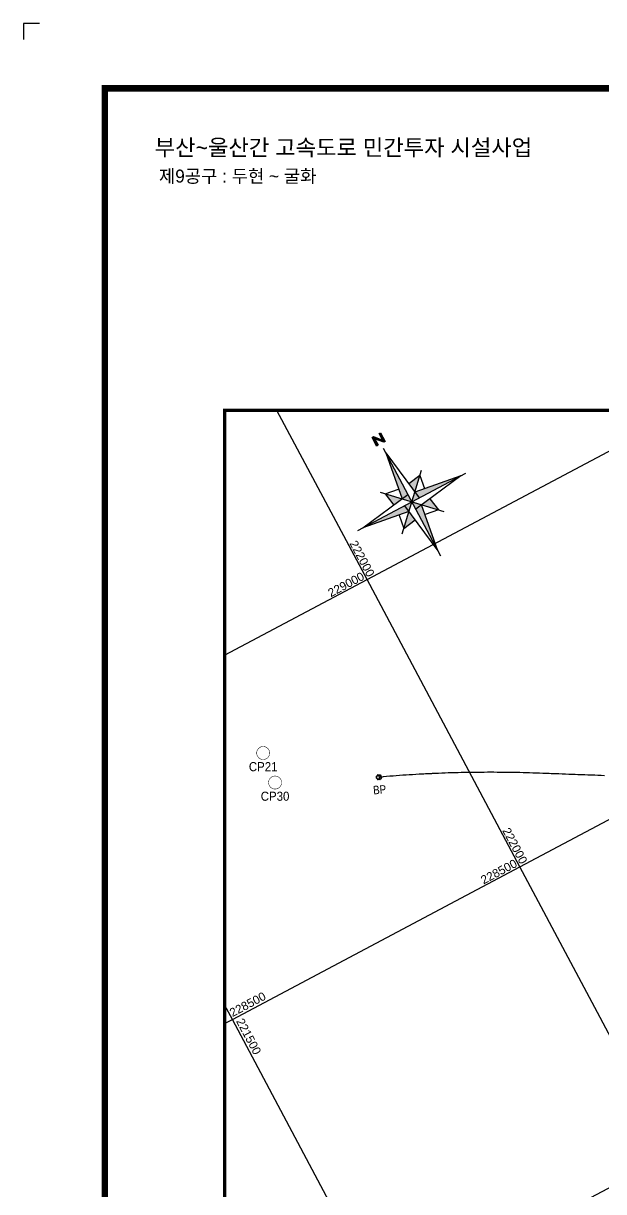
# Model space of a CAD drawing. Extents: x 227222 to 228063, y 224653 to 225247.
# Drawn here: x 227222.4 to 227400.6, y 224887.3 to 225246.6 of the extents above; entities that cross this region are included whole.
import ezdxf
from ezdxf.enums import TextEntityAlignment as Align

# ---------------------------------------------------------------- set-up
doc = ezdxf.new("R2010")
doc.units = 0
doc.header["$LTSCALE"] = 10
doc.header["$MEASUREMENT"] = 0
doc.layers.get('0').update_dxf_attribs({"linetype": 'CONTINUOUS'})
for name, color, linetype in [('CA-ALGN-CNTL', 2, 'CONTINUOUS'), ('CA-ALGN-IPSM', 2, 'CONTINUOUS'), ('CA-ALGN-STSM', 2, 'CONTINUOUS'), ('CA-ALGN-TEXT', 3, 'CONTINUOUS'), ('CV-AZMU', 3, 'CONTINUOUS'), ('CV-GRID-BORD', 4, 'CONTINUOUS'), ('CV-GRID-LINE', 1, 'CONTINUOUS'), ('CV-GRID-TEXT', 4, 'CONTINUOUS'), ('CV-SURV-SYMB', 3, 'CONTINUOUS'), ('CV-SURV-TEXT', 3, 'CONTINUOUS'), ('CX-BORD', 3, 'CONTINUOUS'), ('CX-BORD-LIN1', 4, 'CONTINUOUS'), ('CX-BORD-LIN2', 3, 'CONTINUOUS'), ('CX-BORD-TEX2', 7, 'CONTINUOUS'), ('CX-BORD-TEX3', 6, 'CONTINUOUS'), ('CX-MISC', 2, 'CONTINUOUS')]:
    doc.layers.add(name, color=color, linetype=linetype)
doc.styles.add('GTXT', font='Dotum.ttf')
doc.styles.get("Standard").update_dxf_attribs({"font": 'Dotum.ttf'})
doc.styles.add('TB_TEXT', font='Dotum.ttf')
doc.styles.add('TB_WBTXT', font='Dotum.ttf')
doc.styles.add('TB_WMTXT', font='Dotum.ttf')

# ---------------------------------------------------------------- blocks, each defined once
blk = doc.blocks.new('CXBLKA1-KHCA1')
at = {"layer": 'CX-BORD-LIN1', "const_width": 2}
blk.add_lwpolyline([(796, 0), (0, 0), (0, 554), (796, 554)], close=True, dxfattribs=at)
at = {"layer": 'CX-MISC'}
blk.add_lwpolyline([(-20, 574), (-25, 574), (-25, 569)], dxfattribs=at)
at = {"layer": 'CX-BORD-LIN1', "style": 'TB_TEXT'}
for tag, height, p in [('TR_RDAT4', 3.5, (317.5, 27)), ('TR_DGN4', 3.5, (459.12, 27)), ('TR_CHK4', 3.5, (499.12, 27)), ('TR_APP4', 3.5, (539.12, 27)), ('TR_RNUM4', 3, (285.11, 26.64)), ('TR_RNUM3', 3, (285.11, 20.64)), ('TR_RDAT3', 3.5, (317.5, 21)), ('TR_DGN3', 3.5, (459.12, 21)), ('TR_CHK3', 3.5, (499.12, 21)), ('TR_APP3', 3.5, (539.12, 21)), ('TR_RNUM2', 3, (285.11, 14.64)), ('TR_RDAT2', 3.5, (317.5, 15)), ('TR_DGN2', 3.5, (459.12, 15)), ('TR_CHK2', 3.5, (499.12, 15)), ('TR_APP2', 3.5, (539.12, 15)), ('TR_DGN1', 3.5, (459.12, 9)), ('TR_CHK1', 3.5, (499.12, 9)), ('TR_RNUM1', 3, (285.11, 8.64)), ('TR_RDAT1', 3.5, (317.5, 9)), ('TR_APP1', 3.5, (539.12, 9))]:
    blk.add_attdef(tag, text='', height=height, dxfattribs=at).set_placement(p, align=Align.MIDDLE_CENTER)
for tag, p in [('TR_RCON4', (342.3, 27)), ('TR_RCON3', (342.3, 21)), ('TR_RCON2', (342.3, 15)), ('TR_RCON1', (342.3, 9))]:
    blk.add_attdef(tag, text='', height=3.5, dxfattribs=at).set_placement(p, align=Align.MIDDLE_LEFT)
at = {"layer": 'CX-BORD-LIN2', "style": 'TB_TEXT'}
blk.add_attdef('TD_VERSION', text='', height=3, rotation=90, dxfattribs=at).set_placement((800.5, 48.01), align=Align.MIDDLE_CENTER)
at = {"layer": 'CX-BORD-TEX2', "style": 'TB_WMTXT'}
for tag, height, p in [('TB_CNAME', 5, (15.34, 531.83)), ('TB_CSCOP', 4, (16.63, 523.83))]:
    blk.add_attdef(tag, text='', height=height, dxfattribs=at).set_placement(p, align=Align.BOTTOM_LEFT)
at = {"layer": 'CX-BORD-TEX2', "style": 'TB_WBTXT'}
for tag, height, p in [('TB_MTITIL', 10, (398, 533.33)), ('TB_STITL', 7, (398, 518.33))]:
    blk.add_attdef(tag, text='', height=height, dxfattribs=at).set_placement(p, align=Align.MIDDLE_CENTER)
at = {"layer": 'CX-BORD-TEX3', "style": 'TB_TEXT'}
for tag, height, p in [('TD_DCOMP', 4.5, (217.5, 25)), ('TD_CSECT', 4.5, (611, 25)), ('TD_DNAME_TOP', 4.5, (755, 25)), ('TD_DNAME_MAIN', 4.5, (755, 19.01)), ('TD_CCOMP', 4.5, (217.5, 15)), ('TD_HSCAL', 4.5, (626.7, 15.24)), ('TD_VSCAL', 4.5, (655.78, 15.24)), ('TD_DNAME_BOT', 3, (755, 13.65)), ('TD_CNAME', 4.5, (65, 5.75)), ('TD_FIELD', 4.5, (182.5, 5.53)), ('TD_CSTEP', 4.5, (253.24, 5.53)), ('TD_DWGCODE', 4.5, (641, 5.39)), ('TD_DWGNO', 4.5, (755, 5.39))]:
    blk.add_attdef(tag, text='', height=height, dxfattribs=at).set_placement(p, align=Align.MIDDLE_CENTER)
at = {"layer": 'CX-BORD-TEX3', "style": 'TB_TEXT', "width": 0.9}
blk.add_attdef('TD_CDIST', text='', height=4.5, dxfattribs=at).set_placement((656, 25), align=Align.MIDDLE_CENTER)
blk = doc.blocks.new('CXBEAR2')
blk.add_hatch(color=256).paths.add_polyline_path([(23.25, -1.5), (20.25, -1.5), (20.25, -1), (22.49, 1), (20.25, 1), (20.25, 1.5), (23.25, 1.5), (23.25, 1), (21.01, -1), (23.25, -1)])
for p, q in [((0, 18.75), (0, -18.75)), ((-2.22, 2.22), (0, 17.05)), ((0, 17.05), (2.56, 0)), ((-7.23, 7.23), (7.23, -7.23)), ((7.23, 7.23), (-7.23, -7.23)), ((-1.75, 5.37), (-6.03, 6.03)), ((-6.03, 6.03), (-5.37, 1.75)), ((6.03, 6.03), (1.75, 5.37)), ((6.03, 6.03), (5.37, 1.75)), ((0, 2.56), (-17.05, 0)), ((17.05, 0), (2.22, 2.22)), ((23.25, 1), (23.25, 1)), ((18.75, 0), (-18.75, 0)), ((-17.05, 0), (-2.22, -2.22)), ((-6.03, -6.03), (-5.37, -1.75)), ((0, -17.05), (-2.56, 0)), ((17.05, 0), (0, -2.56)), ((0, -17.05), (2.22, -2.22)), ((6.03, -6.03), (5.37, -1.75)), ((-1.75, -5.37), (-6.03, -6.03)), ((6.03, -6.03), (1.75, -5.37))]:
    blk.add_line(p, q)
blk.add_lwpolyline([(23.25, -1.5), (20.25, -1.5), (20.25, -1), (22.49, 1), (20.25, 1), (20.25, 1.5), (23.25, 1.5), (23.25, 1), (21.01, -1), (23.25, -1)], close=True)
for points in [[(0, 17.05), (-2.22, 2.22), (0, 0)], [(-6.03, 6.03), (-5.37, 1.75), (-2.22, 2.22)], [(6.03, 6.03), (1.75, 5.37), (2.22, 2.22)], [(17.05, 0), (2.22, 2.22), (0, 0)], [(0, 0), (-17.05, 0), (-2.22, -2.22)], [(-2.22, -2.22), (-1.75, -5.37), (-6.03, -6.03)], [(0, 0), (2.22, -2.22), (0, -17.05)], [(5.37, -1.75), (6.03, -6.03), (2.22, -2.22)]]:
    blk.add_solid(points)
blk = doc.blocks.new('CVSVCPM')
at = {"const_width": 0.15}
blk.add_lwpolyline([(0, 2, -1), (0, -2, -1), (0, 2)], format="xyb", dxfattribs=at)
at = {"style": 'GTXT', "flags": 1}
blk.add_attdef('NO', text='', height=2.5, dxfattribs=at).set_placement((0, 4.76), align=Align.MIDDLE)
blk = doc.blocks.new('CASTAMM')
blk.add_line((0, -1.5), (0, 1.5))
blk.add_circle((0, 0), 1.3)
at = {"style": 'GTXT', "flags": 1}
for tag, p in [('XSEC_DAT', (0, -6.85)), ('STA_DST', (0, -3.62))]:
    blk.add_attdef(tag, text='', height=2.5, dxfattribs=at).set_placement(p, align=Align.MIDDLE)
blk = doc.blocks.new('CAIPMRK')
at = {"const_width": 0.1}
blk.add_lwpolyline([(-2, 0, -1), (2, 0, -1)], format="xyb", close=True, dxfattribs=at)
blk.add_circle((0, 0), 1.5)

msp = doc.modelspace()

# ---------------------------------------------------------------- linework, layer by layer
at = {"layer": 'CA-ALGN-CNTL'}
msp.add_lwpolyline([(227400.88, 225015.24), (227399.88, 225015.28), (227398.88, 225015.32), (227397.88, 225015.35), (227397.48, 225015.37), (227397.48, 225015.37), (227396.88, 225015.39), (227395.89, 225015.43), (227395.79, 225015.43), (227394.89, 225015.46), (227393.89, 225015.5), (227393.39, 225015.52), (227393.19, 225015.53), (227392.89, 225015.54), (227392.69, 225015.55), (227391.89, 225015.58), (227390.89, 225015.61), (227389.89, 225015.65), (227388.89, 225015.69), (227387.89, 225015.72), (227386.89, 225015.76), (227385.89, 225015.8), (227384.89, 225015.83), (227384.49, 225015.85), (227383.89, 225015.87), (227382.89, 225015.91), (227381.9, 225015.95), (227380.9, 225015.98), (227380.16, 225016.01), (227379.9, 225016.02), (227378.9, 225016.06), (227377.9, 225016.09), (227376.9, 225016.12), (227375.9, 225016.15), (227374.9, 225016.17), (227373.9, 225016.19), (227372.9, 225016.21), (227371.9, 225016.23), (227370.9, 225016.24), (227369.9, 225016.26), (227368.9, 225016.27), (227367.9, 225016.27), (227366.9, 225016.28), (227365.9, 225016.28), (227364.9, 225016.28), (227363.9, 225016.27), (227362.9, 225016.27), (227361.9, 225016.26), (227360.9, 225016.25), (227359.9, 225016.23), (227359.7, 225016.23), (227358.9, 225016.22), (227357.9, 225016.2), (227356.9, 225016.18), (227355.9, 225016.15), (227354.9, 225016.13), (227353.9, 225016.1), (227352.9, 225016.07), (227351.9, 225016.03), (227350.9, 225016), (227349.9, 225015.96), (227348.91, 225015.92), (227347.91, 225015.87), (227347.71, 225015.86), (227346.91, 225015.82), (227345.91, 225015.78), (227345.41, 225015.75), (227344.91, 225015.72), (227343.91, 225015.67), (227342.91, 225015.61), (227341.91, 225015.55), (227340.92, 225015.49), (227339.92, 225015.42), (227338.92, 225015.36), (227337.92, 225015.29), (227336.93, 225015.21), (227335.93, 225015.14), (227334.93, 225015.06), (227333.94, 225014.98), (227333.04, 225014.91), (227332.94, 225014.9), (227331.94, 225014.81), (227331.6, 225014.78), (227331.6, 225014.78)], dxfattribs=at)
at = {"layer": 'CV-GRID-BORD', "const_width": 1}
msp.add_lwpolyline([(227284.21, 224791.56), (227583.12, 224791.56), (227583.12, 225127.58), (227284.21, 225127.58)], close=True, dxfattribs=at)
at = {"layer": 'CV-GRID-LINE', "linetype": 'Continuous'}
for p, q in [((227327.94, 225075.54), (227300.27, 225127.58)), ((227327.94, 225075.54), (227300.27, 225127.58)), ((227327.94, 225075.54), (227300.27, 225127.58)), ((227327.94, 225075.54), (227300.27, 225127.58)), ((227327.94, 225075.54), (227300.27, 225127.58)), ((227327.94, 225075.54), (227416.23, 225122.49)), ((227327.94, 225075.54), (227416.23, 225122.49)), ((227327.94, 225075.54), (227416.23, 225122.49)), ((227327.94, 225075.54), (227416.23, 225122.49)), ((227327.94, 225075.54), (227416.23, 225122.49)), ((227284.21, 225052.29), (227327.94, 225075.54)), ((227284.21, 225052.29), (227327.94, 225075.54)), ((227284.21, 225052.29), (227327.94, 225075.54)), ((227284.21, 225052.29), (227327.94, 225075.54)), ((227284.21, 225052.29), (227327.94, 225075.54)), ((227374.88, 224987.25), (227327.94, 225075.54)), ((227374.88, 224987.25), (227327.94, 225075.54)), ((227374.88, 224987.25), (227327.94, 225075.54)), ((227374.88, 224987.25), (227327.94, 225075.54)), ((227374.88, 224987.25), (227327.94, 225075.54)), ((227374.88, 224987.25), (227463.18, 225034.19)), ((227374.88, 224987.25), (227463.18, 225034.19)), ((227374.88, 224987.25), (227463.18, 225034.19)), ((227374.88, 224987.25), (227463.18, 225034.19)), ((227374.88, 224987.25), (227463.18, 225034.19)), ((227286.59, 224940.3), (227374.88, 224987.25)), ((227286.59, 224940.3), (227374.88, 224987.25)), ((227286.59, 224940.3), (227374.88, 224987.25)), ((227286.59, 224940.3), (227374.88, 224987.25)), ((227286.59, 224940.3), (227374.88, 224987.25)), ((227421.83, 224898.95), (227374.88, 224987.25)), ((227421.83, 224898.95), (227374.88, 224987.25)), ((227421.83, 224898.95), (227374.88, 224987.25)), ((227421.83, 224898.95), (227374.88, 224987.25)), ((227421.83, 224898.95), (227374.88, 224987.25)), ((227286.59, 224940.3), (227284.21, 224944.77)), ((227286.59, 224940.3), (227284.21, 224944.77)), ((227286.59, 224940.3), (227284.21, 224944.77)), ((227286.59, 224940.3), (227284.21, 224944.77)), ((227286.59, 224940.3), (227284.21, 224944.77)), ((227284.21, 224939.04), (227286.59, 224940.3)), ((227333.54, 224852.01), (227286.59, 224940.3)), ((227333.54, 224852.01), (227286.59, 224940.3)), ((227333.54, 224852.01), (227286.59, 224940.3)), ((227333.54, 224852.01), (227286.59, 224940.3)), ((227333.54, 224852.01), (227286.59, 224940.3)), ((227333.54, 224852.01), (227421.83, 224898.95)), ((227333.54, 224852.01), (227421.83, 224898.95)), ((227333.54, 224852.01), (227421.83, 224898.95)), ((227333.54, 224852.01), (227421.83, 224898.95)), ((227333.54, 224852.01), (227421.83, 224898.95))]:
    msp.add_line(p, q, dxfattribs=at)

# ---------------------------------------------------------------- block references
at = {"layer": 'CA-ALGN-IPSM', "xscale": 0.5, "yscale": 0.5}
msp.add_blockref('CAIPMRK', (227331.6, 225014.78), dxfattribs=at)
at = {"layer": 'CA-ALGN-STSM', "xscale": 0.5, "yscale": 0.5, "zscale": 0.5, "rotation": 185.0180736411877}
msp.add_blockref('CASTAMM', (227331.6, 225014.78), dxfattribs=at)
at = {"layer": 'CV-AZMU', "rotation": 118.0000040448522}
msp.add_blockref('CXBEAR2', (227341.71, 225099.43), dxfattribs=at)
at = {"layer": 'CV-SURV-SYMB'}
for p, rotation in [((227296.04, 225022.21), 180.0000040429183), ((227296.04, 225022.21), 90.00000404291839), ((227299.69, 225013.13), 180.0000040420846), ((227299.69, 225013.13), 90.00000404250149)]:
    msp.add_blockref('CVSVCPM', p, dxfattribs=dict(at, rotation=rotation))
at = {"layer": 'CX-BORD'}
ref = msp.add_blockref('CXBLKA1-KHCA1', (227247.38, 224672.57), dxfattribs=at)
ref.add_attrib('TB_CNAME', '부산~울산간 고속도로 민간투자 시설사업', dxfattribs={"layer": 'CX-BORD-TEX2', "height": 5, "style": 'TB_WMTXT'}).set_placement((227262.73, 225204.4), align=Align.BOTTOM_LEFT)
ref.add_attrib('TB_CSCOP', '제9공구 : 두현 ~ 굴화', dxfattribs={"layer": 'CX-BORD-TEX2', "height": 4, "style": 'TB_WMTXT'}).set_placement((227264.02, 225196.4), align=Align.BOTTOM_LEFT)

# ---------------------------------------------------------------- texts
at = {"layer": 'CA-ALGN-TEXT', "width": 0.837405}
msp.add_text('BP', height=2.6, rotation=4.5965, dxfattribs=at).set_placement((227329.92, 225009.48), (227333.91, 225009.81), align=Align.FIT)
at = {"layer": 'CV-GRID-TEXT', "width": 0.94962}
for s, rotation, p, p2 in [('222000', 298, (227322.47, 225086.68), (227328.1, 225076.08)), ('222000', 298, (227322.47, 225086.68), (227328.1, 225076.08)), ('222000', 298, (227322.47, 225086.68), (227328.1, 225076.08)), ('222000', 298, (227322.47, 225086.68), (227328.1, 225076.08)), ('222000', 298, (227322.47, 225086.68), (227328.1, 225076.08)), ('229000', 28, (227316.8, 225070.07), (227327.4, 225075.71)), ('229000', 28, (227316.8, 225070.07), (227327.4, 225075.71)), ('229000', 28, (227316.8, 225070.07), (227327.4, 225075.71)), ('229000', 28, (227316.8, 225070.07), (227327.4, 225075.71)), ('229000', 28, (227316.8, 225070.07), (227327.4, 225075.71)), ('222000', 298, (227369.42, 224998.38), (227375.05, 224987.79)), ('222000', 298, (227369.42, 224998.38), (227375.05, 224987.79)), ('222000', 298, (227369.42, 224998.38), (227375.05, 224987.79)), ('222000', 298, (227369.42, 224998.38), (227375.05, 224987.79)), ('222000', 298, (227369.42, 224998.38), (227375.05, 224987.79)), ('228500', 28, (227363.75, 224981.78), (227374.34, 224987.41)), ('228500', 28, (227363.75, 224981.78), (227374.34, 224987.41)), ('228500', 28, (227363.75, 224981.78), (227374.34, 224987.41)), ('228500', 28, (227363.75, 224981.78), (227374.34, 224987.41)), ('228500', 28, (227363.75, 224981.78), (227374.34, 224987.41)), ('228500', 28, (227286.58, 224940.97), (227297.17, 224946.6)), ('221500', 298, (227287.64, 224939.74), (227293.28, 224929.15))]:
    msp.add_text(s, height=2.6, rotation=rotation, dxfattribs=at).set_placement(p, p2, align=Align.FIT)
at = {"layer": 'CV-SURV-TEXT', "width": 0.894319}
for s, p, p2 in [('CP21', (227291.64, 225016.61), (227300.44, 225016.61)), ('CP30', (227295.29, 225007.53), (227304.09, 225007.53))]:
    msp.add_text(s, height=2.8, rotation=0, dxfattribs=at).set_placement(p, p2, align=Align.FIT)

doc.saveas('drawing.dxf')
